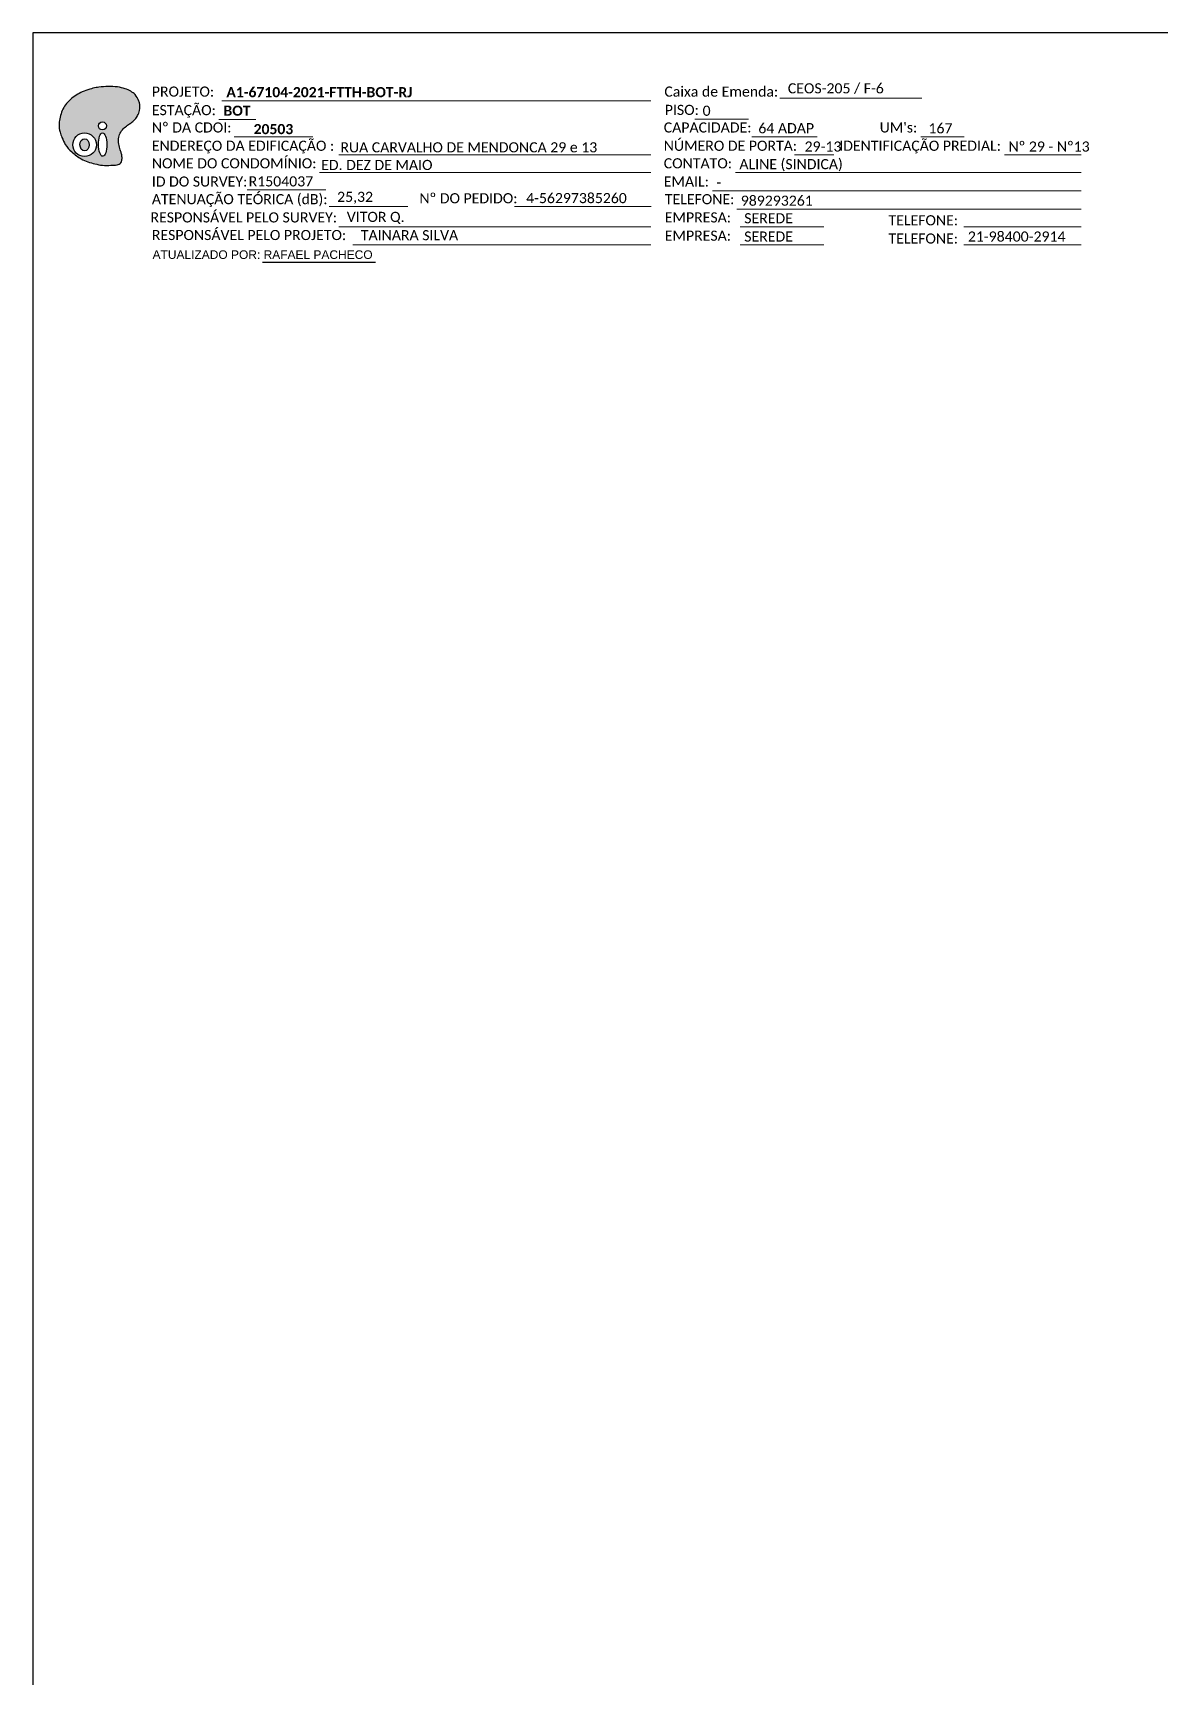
# Model space of a CAD drawing. Extents: x -89 to 2690, y 705 to 1299.
# Drawn here: x 1851.5 to 2051.1, y 1007.8 to 1299 of the extents above; entities that cross this region are included whole.
import ezdxf
from ezdxf.enums import TextEntityAlignment as Align

# ---------------------------------------------------------------- set-up
doc = ezdxf.new("R2010")
doc.units = 0
doc.styles.add('ARIAL', font='arial.ttf')
doc.styles.add('WMF-Calibri0', font='calibri.ttf')
doc.styles.add('WMF-Calibri1', font='calibrib.ttf')

# ---------------------------------------------------------------- blocks, each defined once
blk = doc.blocks.new('OI')
h = blk.add_hatch(color=40)
edge = h.paths.add_edge_path()
edge.add_spline(control_points=[(4.35, -0.67), (3.92, -0.99), (3.26, -1.5), (2.81, -2.59), (2.9, -3.5), (3.06, -4.27), (3.31, -4.85), (3.37, -5.39), (3.4, -5.88), (3.2, -6.4), (2.54, -6.61), (1.65, -6.63), (0.55, -6.67), (-0.56, -6.42), (-1.61, -6.14), (-2.77, -5.61), (-3.92, -4.77), (-4.89, -3.7), (-5.34, -2.65), (-5.6, -1.94), (-5.85, -0.96), (-5.71, 0.47), (-5.1, 2.02), (-4.14, 3.02), (-3.3, 3.61), (-2.37, 4.16), (-1.36, 4.44), (-0.56, 4.7), (0.79, 4.85), (2.24, 4.97), (3.79, 4.57), (4.67, 4.21), (5.44, 3.65), (5.76, 2.99), (6.03, 2.21), (6.01, 1.46), (5.72, 0.64), (5.31, 0.08), (4.88, -0.38), (4.51, -0.55), (4.35, -0.67)], knot_values=[0, 0, 0, 0, 1.60434, 2.417191, 3.427595, 4.282808, 4.776746, 5.304182, 5.888771, 6.258406, 6.858137, 7.79129, 8.986195, 10.124242, 11.187857, 12.242908, 13.953784, 15.414161, 16.515391, 17.349188, 17.675853, 19.552021, 21.515531, 22.568638, 23.63245, 24.621084, 25.782718, 26.745347, 27.142653, 29.870543, 31.004649, 31.921532, 32.709589, 33.801391, 34.042471, 35.192333, 35.971461, 36.628871, 37.254359, 37.836911, 37.836911, 37.836911, 37.836911], degree=3, periodic=0)
h.paths.add_polyline_path([(1.13, -0.87, -1), (-0.04, -0.87, -1)], flags=16)
edge = h.paths.add_edge_path(flags=16)
edge.add_ellipse((0.56, -3.59), major_axis=(-0.02, 1.71), ratio=0.361305, start_angle=0, end_angle=360)
h.paths.add_polyline_path([(-0.36, -3.62, -1), (-3.8, -3.62, -1)], flags=16)
edge = h.paths.add_edge_path(flags=0)
edge.add_ellipse((-2.08, -3.62), major_axis=(0, 0.885), ratio=0.758294, start_angle=0, end_angle=360)
at = {"color": 40}
for centre, radius in [((-2.08, -3.62), 1.72), ((0.54, -0.87), 0.587)]:
    blk.add_circle(centre, radius, dxfattribs=at)
blk.add_ellipse((0.56, -3.59), major_axis=(-0.02, 1.71), ratio=0.361305, dxfattribs=at)
blk.add_ellipse((-2.08, -3.62), major_axis=(0, 0.885), ratio=0.758294, start_param=-3.141592653589792, end_param=3.141592653589792, dxfattribs=at)
at = {"color": 40, "start_tangent": (-0.800898, -0.598801), "end_tangent": (-0.800898, -0.598801)}
blk.add_spline([(4.35, -0.67), (3.2, -1.78), (2.9, -2.54), (2.92, -3.55), (3.12, -4.38), (3.28, -4.85), (3.37, -5.37), (3.35, -5.95), (3.2, -6.29), (2.66, -6.55), (1.73, -6.63), (0.54, -6.62), (-0.58, -6.41), (-1.6, -6.11), (-2.56, -5.67), (-3.95, -4.67), (-4.89, -3.56), (-5.37, -2.56), (-5.64, -1.78), (-5.72, -1.46), (-5.63, 0.42), (-4.84, 2.22), (-4.13, 2.99), (-3.27, 3.62), (-2.4, 4.09), (-1.3, 4.47), (-0.37, 4.72), (0.02, 4.77), (2.75, 4.8), (3.85, 4.53), (4.69, 4.16), (5.31, 3.68), (5.85, 2.73), (5.93, 2.5), (5.94, 1.35), (5.67, 0.62), (5.29, 0.08), (4.84, -0.36), (4.35, -0.67)], degree=3, dxfattribs=at)
blk = doc.blocks.new('CARIMBO')
at = {"color": 7, "lineweight": 0}
for points in [[(35.66, -16.79), (111.64, -16.79)], [(134.48, -16.3), (159.61, -16.3)], [(35.15, -20.06), (41.7, -20.06)], [(119.43, -20.02), (128.92, -20.02)], [(37.81, -23.14), (51.75, -23.14)], [(129.48, -23.14), (141.1, -23.14)], [(159.42, -23.14), (167.09, -23.14)], [(56.38, -26.37), (111.64, -26.37)], [(137.07, -26.37), (144.01, -26.37)], [(174.24, -26.37), (187.8, -26.37)], [(52.97, -29.48), (111.64, -29.48)], [(126.6, -29.48), (187.83, -29.48)], [(40.13, -32.55), (54.07, -32.55)], [(122.56, -32.72), (187.83, -32.72)], [(54.67, -35.52), (68.61, -35.52)], [(126.84, -35.96), (187.83, -35.96)], [(56.38, -39.07), (111.64, -39.07)], [(127.45, -39.07), (142.25, -39.07)], [(167.06, -39.07), (187.83, -39.07)], [(58.87, -42.31), (111.64, -42.31)], [(127.45, -42.31), (142.25, -42.31)], [(167.06, -42.31), (187.83, -42.31)]]:
    blk.add_lwpolyline(points, dxfattribs=at)
at = {"color": 7, "xscale": 1.213923925163967, "yscale": 1.213923925163967, "zscale": 1.213923925163967, "rotation": 0.1532896023949059}
blk.add_blockref('OI', (13.86, -20.16), dxfattribs=at)
at = {"color": 7, "lineweight": 0, "style": 'WMF-Calibri0'}
for s, height, p in [('PROJETO:', 1.793, (23.26, -16.04)), ('Caixa de Emenda:', 1.7927, (114.02, -16.04)), ('ESTAÇÃO:', 1.793, (23.26, -19.32)), ('PISO:', 1.793, (114.09, -19.28)), ('Nº DA CDOI:', 1.7927, (23.26, -22.39)), ('CAPACIDADE:', 1.7927, (113.91, -22.39)), ('NÚMERO DE PORTA:', 1.7927, (113.91, -25.63)), ("UM's:", 1.793, (152.15, -22.39)), ('ENDEREÇO DA EDIFICAÇÃO :', 1.7927, (23.26, -25.63)), ('IDENTIFICAÇÃO PREDIAL:', 1.7927, (144.99, -25.63)), ('NOME DO CONDOMÍNIO:', 1.7927, (23.26, -28.74)), ('CONTATO:', 1.793, (113.91, -28.74)), ('ID DO SURVEY:', 1.7927, (23.26, -31.97)), ('EMAIL:', 1.793, (113.91, -31.97)), ('ATENUAÇÃO TEÓRICA (dB):', 1.7927, (23.26, -35.09)), ('TELEFONE:', 1.793, (114.09, -35.09)), ('RESPONSÁVEL PELO SURVEY:', 1.7927, (23.02, -38.32)), ('EMPRESA:', 1.793, (114.09, -38.32)), ('TELEFONE:', 1.793, (153.7, -38.83)), ('RESPONSÁVEL PELO PROJETO:', 1.7927, (23.26, -41.44)), ('EMPRESA:', 1.793, (114.09, -41.56)), ('TELEFONE:', 1.793, (153.7, -42.06))]:
    blk.add_text(s, height=height, dxfattribs=at).set_placement(p)
at = {"color": 7, "lineweight": 0, "flags": 8}
for tag, p, style in [('PROJ', (36.46, -16.13), 'WMF-Calibri1'), ('CEOS-XX', (135.87, -15.46), 'WMF-Calibri0'), ('EST', (35.94, -19.41), 'WMF-Calibri1'), ('PISO_PTR', (120.78, -19.42), 'WMF-Calibri0'), ('CAPAC.', (130.66, -22.52), 'WMF-Calibri0'), ("UC'S", (160.78, -22.54), 'WMF-Calibri0'), ('LOGRADOURO', (56.65, -25.91), 'WMF-Calibri0'), ('N°', (138.85, -25.77), 'WMF-Calibri0'), ('N°PREDIO', (174.94, -25.77), 'WMF-Calibri0'), ('NOME_DO_COND.', (53.23, -29.02), 'WMF-Calibri0'), ('NOME_DO_CONTATO', (127.3, -28.89), 'WMF-Calibri0'), ('_ID_', (40.39, -31.94), 'WMF-Calibri0'), ('EMAIL', (123.26, -32.12), 'WMF-Calibri0'), ('O_POTEN', (56.06, -34.68), 'WMF-Calibri0'), ('TELEFONE', (127.55, -35.36), 'WMF-Calibri0'), ('RES_SURVEY', (57.78, -38.23), 'WMF-Calibri0'), ('EMP_RESP_SURVEY', (128.16, -38.47), 'WMF-Calibri0'), ('CONT_RESP_SURVEY', (167.76, -38.47), 'WMF-Calibri0'), ('RES_PROJ', (60.27, -41.47), 'WMF-Calibri0'), ('EMP_RESP_PROJ', (128.16, -41.71), 'WMF-Calibri0'), ('CONT_RESP_PROJ', (167.76, -41.71), 'WMF-Calibri0')]:
    blk.add_attdef(tag, p, '', height=1.79, dxfattribs=dict(at, style=style))
at = {"color": 7, "lineweight": 0, "style": 'WMF-Calibri1', "flags": 8}
blk.add_attdef("N° CDO'S", text='', height=1.79, dxfattribs=at).set_placement((44.78, -22.68), align=Align.CENTER)

msp = doc.modelspace()

# ---------------------------------------------------------------- linework, layer by layer
for points in [[(1851.46, 705.02), (2690.02, 705.02), (2690.02, 1299.02), (1851.46, 1299.02), (1851.46, 705.02)], [(1892.1, 1258.4), (1912.13, 1258.4)]]:
    msp.add_lwpolyline(points)
at = {"color": 7, "lineweight": 0}
msp.add_lwpolyline([(1936.76, 1268.26), (1960.91, 1268.26)], dxfattribs=at)

# ---------------------------------------------------------------- block references
ref = msp.add_blockref('CARIMBO', (1849.26, 1303.77))
ref.add_attrib('PROJ', 'A1-67104-2021-FTTH-BOT-RJ', (1885.72, 1287.63), dxfattribs={"color": 7, "lineweight": 0, "height": 1.7927, "style": 'WMF-Calibri1'})
ref.add_attrib('EST', 'BOT', (1885.21, 1284.35), dxfattribs={"color": 7, "lineweight": 0, "height": 1.793, "style": 'WMF-Calibri1'})
ref.add_attrib("N° CDO'S", '20503', dxfattribs={"color": 7, "lineweight": 0, "height": 1.793, "style": 'WMF-Calibri1'}).set_placement((1894.05, 1281.09), align=Align.CENTER)
ref.add_attrib('LOGRADOURO', 'RUA CARVALHO DE MENDONCA 29 e 13', (1905.91, 1277.86), dxfattribs={"color": 7, "lineweight": 0, "height": 1.7927, "style": 'WMF-Calibri0'})
ref.add_attrib('NOME_DO_COND.', 'ED. DEZ DE MAIO', (1902.5, 1274.74), dxfattribs={"color": 7, "lineweight": 0, "height": 1.7927, "style": 'WMF-Calibri0'})
ref.add_attrib('_ID_', 'R1504037', (1889.66, 1271.83), dxfattribs={"color": 7, "lineweight": 0, "height": 1.793, "style": 'WMF-Calibri0'})
ref.add_attrib('O_POTEN', '25,32', (1905.33, 1269.09), dxfattribs={"color": 7, "lineweight": 0, "height": 1.793, "style": 'WMF-Calibri0'})
ref.add_attrib('RES_SURVEY', 'VITOR Q.', (1907.04, 1265.54), dxfattribs={"color": 7, "lineweight": 0, "height": 1.793, "style": 'WMF-Calibri0'})
ref.add_attrib('RES_PROJ', 'TAINARA SILVA', (1909.53, 1262.3), dxfattribs={"color": 7, "lineweight": 0, "height": 1.7927, "style": 'WMF-Calibri0'})
ref.add_attrib('CEOS-XX', 'CEOS-205 / F-6', (1985.14, 1288.31), dxfattribs={"color": 7, "lineweight": 0, "height": 1.7927, "style": 'WMF-Calibri0'})
ref.add_attrib('CAPAC.', '64 ADAP', (1979.92, 1281.25), dxfattribs={"color": 7, "lineweight": 0, "height": 1.793, "style": 'WMF-Calibri0'})
ref.add_attrib("UC'S", '167', (2010.04, 1281.23), dxfattribs={"color": 7, "lineweight": 0, "height": 1.793, "style": 'WMF-Calibri0'})
ref.add_attrib('PISO_PTR', '0', (1970.05, 1284.34), dxfattribs={"color": 7, "lineweight": 0, "height": 1.79, "style": 'WMF-Calibri0'})
ref.add_attrib('N°', '29-13', (1988.11, 1278), dxfattribs={"color": 7, "lineweight": 0, "height": 1.793, "style": 'WMF-Calibri0'})
ref.add_attrib('N°PREDIO', 'Nº 29 - Nº13', (2024.21, 1278), dxfattribs={"color": 7, "lineweight": 0, "height": 1.7927, "style": 'WMF-Calibri0'})
ref.add_attrib('NOME_DO_CONTATO', 'ALINE (SINDICA)', (1976.56, 1274.88), dxfattribs={"color": 7, "lineweight": 0, "height": 1.7927, "style": 'WMF-Calibri0'})
ref.add_attrib('EMAIL', '-', (1972.52, 1271.65), dxfattribs={"color": 7, "lineweight": 0, "height": 1.79, "style": 'WMF-Calibri0'})
ref.add_attrib('TELEFONE', '989293261', (1976.81, 1268.41), dxfattribs={"color": 7, "lineweight": 0, "height": 1.793, "style": 'WMF-Calibri0'})
ref.add_attrib('EMP_RESP_SURVEY', 'SEREDE', (1977.42, 1265.3), dxfattribs={"color": 7, "lineweight": 0, "height": 1.793, "style": 'WMF-Calibri0'})
ref.add_attrib('EMP_RESP_PROJ', 'SEREDE', (1977.42, 1262.06), dxfattribs={"color": 7, "lineweight": 0, "height": 1.793, "style": 'WMF-Calibri0'})
ref.add_attrib('CONT_RESP_PROJ', '21-98400-2914', (2017.02, 1262.06), dxfattribs={"color": 7, "lineweight": 0, "height": 1.7927, "style": 'WMF-Calibri0'})

# ---------------------------------------------------------------- texts
at = {"color": 7, "lineweight": 0, "style": 'WMF-Calibri0'}
msp.add_text('Nº DO PEDIDO:', height=1.7927, dxfattribs=at).set_placement((1919.9, 1268.84))
at = {"style": 'ARIAL'}
msp.add_text('ATUALIZADO POR: RAFAEL PACHECO', height=1.5167, rotation=359.9867, dxfattribs=at).set_placement((1872.65, 1259))
at = {"color": 7, "lineweight": 0, "style": 'WMF-Calibri0', "flags": 8}
msp.add_attdef('4-56297385260', (1938.8, 1268.87), '', height=1.79, dxfattribs=at)

doc.saveas('drawing.dxf')
